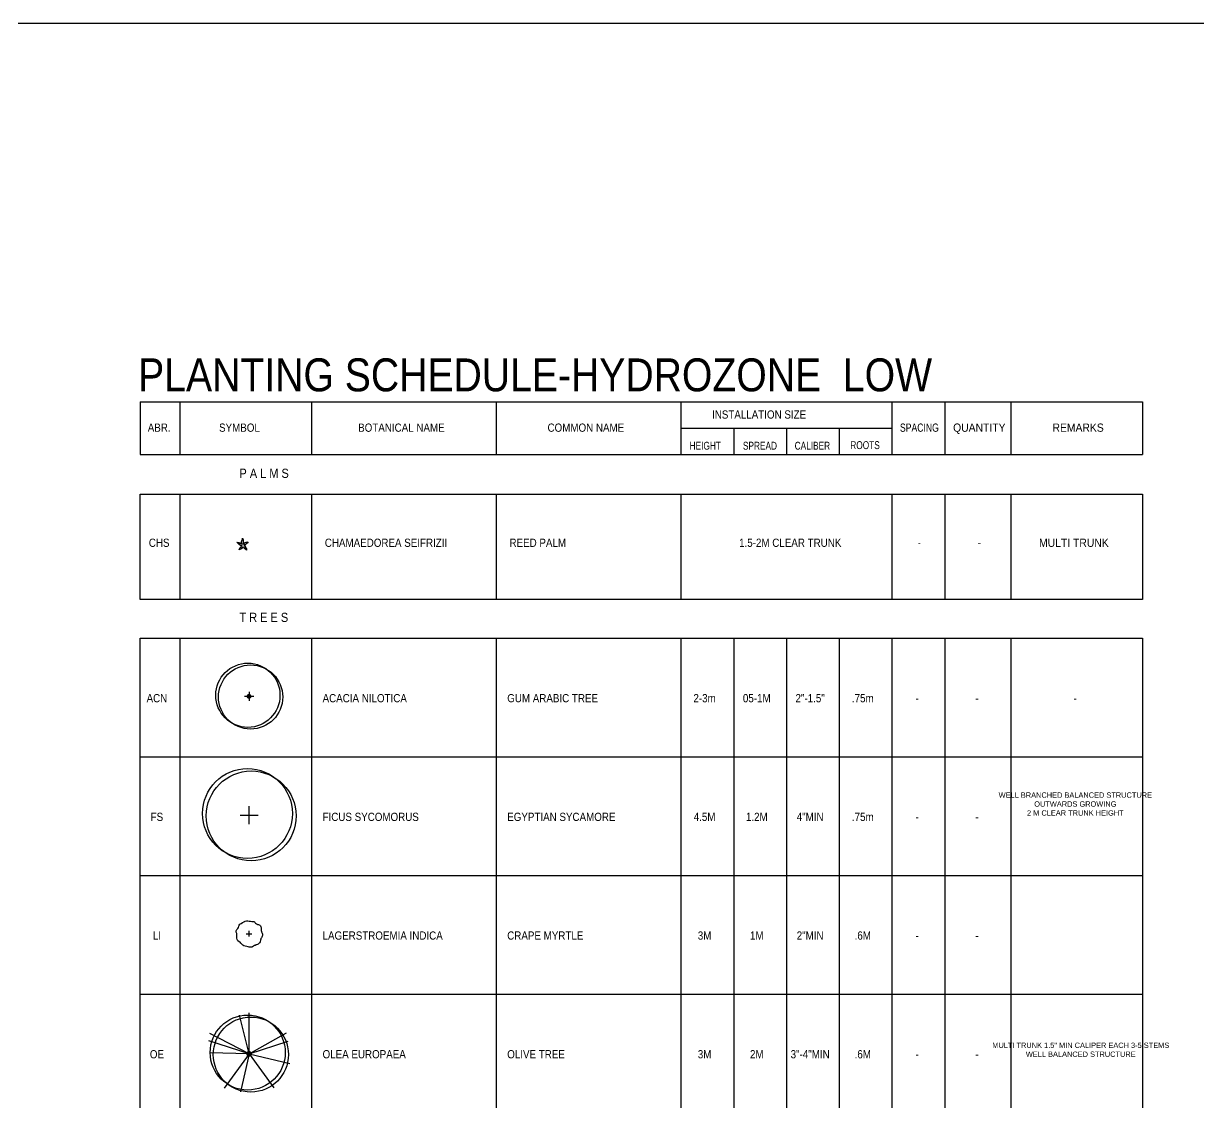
# Model space of a CAD drawing. Extents: x -2743 to -1606, y 314 to 679.
# Drawn here: x -2616 to -2527, y 596.8 to 678.6 of the extents above; entities that cross this region are included whole.
import ezdxf
from ezdxf.enums import TextEntityAlignment as Align

# ---------------------------------------------------------------- set-up
doc = ezdxf.new("R2010")
doc.units = 0
doc.header["$MEASUREMENT"] = 0
for name, color, linetype in [('L-ANNO-SCHD-TEXT', 109, 'Continuous'), ('L-PLNT-TAB', 1, 'Continuous'), ('L-PLNT-tree5m', 71, 'Continuous'), ('L-PLNT-tree7m', 71, 'Continuous'), ('L-PLNT-tree8m', 71, 'Continuous'), ('L-PLNT-txt', 54, 'Continuous'), ('LK-TREE-025M', 71, 'Continuous'), ('LK-TREE-035M', 123, 'Continuous'), ('LK-TREE-050M', 3, 'Continuous'), ('LK-TREE-TRNK', 32, 'Continuous')]:
    doc.layers.add(name, color=color, linetype=linetype)
doc.styles.add('PLNT-LEG', font='arial.ttf', dxfattribs={"width": 0.85})

# ---------------------------------------------------------------- blocks, each defined once
blk = doc.blocks.new('LAFX-TREE-SIMP-103')
for p, q in [((-0.1, 0), (0.1, 0)), ((0, -0.1), (0, 0.1))]:
    blk.add_line(p, q)
for centre in [(-0.018, 0.017), (0.024, -0.01)]:
    blk.add_circle(centre, 0.5)
blk = doc.blocks.new('LAFX-TREE-DCID-102')
for q in [(-0.153, 0.525), (-0.024, 0.554), (-0.56, 0.184), (-0.545, 0.28), (0.476, 0.289), (0.496, 0.179), (-0.55, 0.022), (-0.355, -0.446), (-0.137, -0.495), (0.306, -0.444), (0.52, -0.118)]:
    blk.add_line((-0.024, 0.01), q)
at = {"const_width": 0.0375}
blk.add_lwpolyline([(-0.043, 0.01, 1), (-0.005, 0.01, 1)], format="xyb", close=True, dxfattribs=at)
for centre in [(-0.042, 0.027), (0, 0)]:
    blk.add_circle(centre, 0.5)
blk = doc.blocks.new('TABLE HEAD')
at = {"layer": 'L-PLNT-TAB'}
for p, q in [((0, 4000), (0, 0)), ((0, 4000), (76000, 4000)), ((3000, 4000), (3000, 0)), ((13000, 4000), (13000, 0)), ((27000, 4000), (27000, 0)), ((41000, 4000), (41000, 0)), ((57000, 4000), (57000, 0)), ((57000, 4000), (57000, 0)), ((61000, 4000), (61000, 0)), ((66000, 4000), (66000, 0)), ((76000, 4000), (76000, 0)), ((41000, 2000), (57000, 2000)), ((45000, 2000), (45000, 0)), ((49000, 2000), (49000, 0)), ((49000, 2000), (49000, 0)), ((53000, 2000), (53000, 0)), ((53000, 2000), (53000, 0)), ((0, 0), (76000, 0))]:
    blk.add_line(p, q, dxfattribs=at)
at = {"style": 'PLNT-LEG', "width": 0.85}
blk.add_text('INSTALLATION SIZE', height=625, dxfattribs=at).set_placement((46924, 3038), align=Align.MIDDLE_CENTER)
at = {"style": 'PLNT-LEG'}
for s, height, width, p in [('ABR.', 625, 0.85, (1439, 1729)), ('SYMBOL', 625, 0.85, (7527, 1729)), ('BOTANICAL NAME', 625, 0.85, (19806, 1729)), ('COMMON NAME', 625, 0.85, (33792, 1729)), ('SPACING', 625, 0.75, (59078, 1729)), ('QUANTITY', 625, 0.9, (63622, 1729)), ('REMARKS', 625, 0.9, (71114, 1729)), ('HEIGHT', 600, 0.75, (42844, 370)), ('SPREAD', 600, 0.75, (46992, 370)), ('CALIBER', 600, 0.75, (50966, 370)), ('ROOTS', 600, 0.75, (54958, 415))]:
    blk.add_text(s, height=height, dxfattribs=dict(at, width=width)).set_placement(p, align=Align.CENTER)
blk = doc.blocks.new('PL-TAB')
at = {"style": 'PLNT-LEG'}
for tag, width, p in [('ABRV.', 0.85, (1.439, 0)), ('SYMBOL', 0.85, (7.527, 0)), ('HEIGHT', 0.85, (42.963, 0)), ('SPREAD', 0.85, (46.921, 0)), ('CALIBER', 0.85, (50.966, 0)), ('ROOTS', 0.85, (54.958, 0)), ('SPACING', 0.75, (59.078, 0)), ('QUANTITY', 0.9, (63.622, 0)), ('REMARKS', 0.9, (69.211, 0))]:
    blk.add_attdef(tag, text='', height=0.625, dxfattribs=dict(at, width=width)).set_placement(p, align=Align.CENTER)
at = {"style": 'PLNT-LEG', "width": 0.85}
for tag, p in [('BOTANICAL-NAME', (14, 0)), ('COMMON-NAME', (28, 0))]:
    blk.add_attdef(tag, p, '', height=0.625, dxfattribs=at)
blk = doc.blocks.new('LAFX-TREE-SIMP-003')
for p, q in [((0, 0.072), (0, -0.072)), ((0, 0.072), (0, -0.072)), ((0.072, 0), (-0.072, 0))]:
    blk.add_line(p, q)
at = {"const_width": 0.0375}
blk.add_lwpolyline([(-0.019, 0, 1), (0.019, 0, 1)], format="xyb", close=True, dxfattribs=at)
for centre in [(-0.018, 0.017), (0.024, -0.01)]:
    blk.add_circle(centre, 0.5)
blk = doc.blocks.new('LAFX-TREE-SIMP-104')
for p, q in [((-0.1, 0), (0.1, 0)), ((0, -0.1), (0, 0.1))]:
    blk.add_line(p, q)
blk.add_lwpolyline([(-0.187, 0.437, -0.210627), (-0.001, 0.464), (0.056, 0.456, 0.176694), (0.149, 0.448), (0.156, 0.449, -0.184129), (0.177, 0.444), (0.196, 0.431), (0.218, 0.413), (0.236, 0.389), (0.269, 0.361), (0.304, 0.345, 0.060838), (0.311, 0.342, -0.487078), (0.444, 0.165, 0.209474), (0.457, 0.08, 0.093092), (0.461, 0.069), (0.485, 0.023), (0.493, -0.011, -0.051387), (0.494, -0.018), (0.495, -0.055, -0.083701), (0.493, -0.065), (0.486, -0.089), (0.471, -0.126), (0.455, -0.157), (0.436, -0.182, 0.120361), (0.43, -0.195), (0.422, -0.242), (0.413, -0.289), (0.403, -0.317, -0.149644), (0.393, -0.331), (0.368, -0.35), (0.34, -0.382), (0.306, -0.401), (0.271, -0.407, 0.058502), (0.265, -0.41), (0.222, -0.429), (0.195, -0.438), (0.165, -0.457), (0.133, -0.48, -0.168649), (0.018, -0.493, -0.115646), (0.004, -0.491), (-0.028, -0.479), (-0.081, -0.469), (-0.145, -0.46), (-0.187, -0.446), (-0.228, -0.42), (-0.266, -0.384), (-0.307, -0.342), (-0.332, -0.316), (-0.364, -0.296, -0.310355), (-0.453, -0.108, 0.160075), (-0.455, 0.002, -0.363749), (-0.418, 0.189, 0.22311), (-0.377, 0.28), (-0.368, 0.314, -0.190713), (-0.293, 0.373, 0.085466), (-0.284, 0.377), (-0.239, 0.412), (-0.18, 0.441)], format="xyb")
blk = doc.blocks.new('LAFX-TREE-PALM-001')
at = {"layer": 'LK-TREE-025M'}
for p, q in [((-0.41, 0.17), (-0.53, 0.27)), ((-0.53, 0.27), (-0.34, 0.24)), ((-0.34, 0.11), (-0.41, 0.17)), ((-0.34, 0.24), (-0.29, 0.22)), ((-0.32, 0.08), (-0.27, 0.1)), ((-0.29, 0.05), (-0.32, 0.08)), ((-0.26, 0.18), (-0.26, 0.22)), ((-0.24, 0.01), (-0.2, 0.06)), ((-0.17, 0.19), (-0.18, 0.17)), ((-0.16, 0.15), (-0.14, 0.17)), ((-0.13, 0.22), (-0.12, 0.27)), ((-0.05, 0.09), (-0.13, 0.22)), ((-0.11, 0.32), (-0.06, 0.47)), ((-0.07, 0.22), (-0.11, 0.32)), ((-0.05, 0.53), (-0.03, 0.63)), ((-0.03, 0.45), (-0.05, 0.53)), ((0.02, 0.09), (0.07, 0.17)), ((0.07, 0.17), (0.09, 0.19)), ((0.08, 0.11), (0.12, 0.2)), ((0.12, 0.2), (0.22, 0.26)), ((0.22, 0.2), (0.27, 0.28)), ((0.27, 0.28), (0.39, 0.29)), ((0.39, 0.29), (0.46, 0.31)), ((-0.33, -0.38), (-0.27, -0.24)), ((-0.27, -0.24), (-0.21, -0.21)), ((-0.24, -0.19), (-0.18, -0.14)), ((-0.18, -0.14), (-0.13, -0.11)), ((-0.17, -0.11), (-0.1, -0.02)), ((-0.08, -0.24), (-0.09, -0.18)), ((0.05, -0.18), (0, -0.11)), ((0.08, -0.2), (0.06, -0.15)), ((0.15, -0.28), (0.08, -0.2)), ((0.19, -0.29), (0.15, -0.19)), ((0.31, -0.4), (0.19, -0.29))]:
    blk.add_line(p, q, dxfattribs=at)
at = {"layer": 'LK-TREE-035M'}
for p, q in [((-0.27, 0.1), (-0.34, 0.11)), ((-0.29, 0.22), (-0.26, 0.18)), ((-0.2, 0.06), (-0.29, 0.05)), ((-0.26, 0.22), (-0.18, 0.17)), ((-0.2, 0), (-0.24, 0.01)), ((-0.06, 0.47), (-0.03, 0.45)), ((-0.03, 0.63), (0.01, 0.5)), ((0.01, 0.5), (0.03, 0.39)), ((0.12, 0.04), (0.16, 0.01)), ((0.19, 0.04), (0.12, 0.04)), ((0.22, 0.06), (0.19, 0.04)), ((0.22, 0.26), (0.22, 0.2)), ((0.32, 0.16), (0.24, 0.15)), ((0.24, 0.15), (0.28, 0.12)), ((0.46, 0.31), (0.36, 0.19)), ((-0.19, -0.32), (-0.33, -0.38)), ((-0.21, -0.21), (-0.24, -0.19)), ((-0.13, -0.11), (-0.17, -0.11)), ((-0.09, -0.18), (-0.1, -0.26)), ((0.1, -0.01), (0.14, -0.03)), ((0.21, -0.08), (0.15, -0.09)), ((0.15, -0.09), (0.22, -0.12)), ((0.15, -0.19), (0.15, -0.28)), ((0.22, -0.12), (0.28, -0.22)), ((0.23, -0.21), (0.3, -0.26)), ((0.28, -0.22), (0.23, -0.21)), ((0.31, -0.33), (0.31, -0.4))]:
    blk.add_line(p, q, dxfattribs=at)
at = {"layer": 'LK-TREE-050M'}
for p, q in [((-0.16, 0.15), (-0.17, 0.19)), ((-0.14, 0.17), (-0.1, 0.13)), ((-0.12, 0.27), (-0.07, 0.22)), ((-0.1, 0.13), (-0.06, 0.09)), ((0.05, 0.21), (0.02, 0.09)), ((0.03, 0.39), (0.05, 0.21)), ((0.09, 0.19), (0.08, 0.11)), ((0.16, 0.01), (0.1, -0.01)), ((0.28, 0.12), (0.22, 0.06)), ((0.36, 0.19), (0.32, 0.16)), ((-0.1, -0.02), (-0.2, 0)), ((-0.1, -0.26), (-0.19, -0.32)), ((0, -0.11), (-0.08, -0.24)), ((0.06, -0.15), (0.05, -0.18)), ((0.14, -0.03), (0.21, -0.08)), ((0.3, -0.26), (0.31, -0.32))]:
    blk.add_line(p, q, dxfattribs=at)
at = {"layer": 'LK-TREE-TRNK', "const_width": 0.0375}
blk.add_lwpolyline([(-0.02, 0, 1), (0.02, 0, 1)], format="xyb", close=True, dxfattribs=at)

msp = doc.modelspace()

# ---------------------------------------------------------------- linework, layer by layer
msp.add_lwpolyline([(-2009.542, 678.626), (-2742.628, 678.626), (-2742.628, 313.667), (-2009.542, 313.667)], close=True)
at = {"layer": 'L-PLNT-TAB'}
for p, q in [((-2604.192, 632.01), (-2604.192, 605.01)), ((-2594.192, 632.01), (-2594.192, 605.01)), ((-2580.192, 632.01), (-2580.192, 605.01)), ((-2566.192, 632.01), (-2566.192, 605.01)), ((-2562.192, 632.01), (-2562.192, 605.01)), ((-2558.192, 632.01), (-2558.192, 605.01)), ((-2554.192, 632.01), (-2554.192, 605.01)), ((-2550.192, 632.01), (-2550.192, 605.01)), ((-2546.192, 632.01), (-2546.192, 605.01)), ((-2541.192, 632.01), (-2541.192, 605.01)), ((-2531.192, 632.01), (-2531.192, 605.01))]:
    msp.add_line(p, q, dxfattribs=at)
for points in [[(-2607.192, 642.936), (-2531.192, 642.936), (-2531.192, 634.936)], [(-2607.192, 634.936), (-2607.192, 642.936)], [(-2604.192, 642.936), (-2604.192, 634.936)], [(-2594.192, 642.936), (-2594.192, 634.936)], [(-2580.192, 642.936), (-2580.192, 634.936)], [(-2566.192, 642.936), (-2566.192, 634.936)], [(-2550.192, 642.936), (-2550.192, 634.936)], [(-2546.192, 642.936), (-2546.192, 634.936)], [(-2541.192, 642.936), (-2541.192, 634.936)], [(-2531.192, 634.936), (-2607.192, 634.936)], [(-2607.192, 632.01), (-2531.192, 632.01)], [(-2607.192, 605.01), (-2607.192, 632.01)], [(-2607.192, 623.01), (-2531.192, 623.01)], [(-2607.192, 614.01), (-2531.192, 614.01)], [(-2607.192, 596.01), (-2607.192, 605.01), (-2531.192, 605.01), (-2531.192, 596.01)], [(-2604.192, 605.01), (-2604.192, 596.01)], [(-2594.192, 605.01), (-2594.192, 596.01)], [(-2580.192, 605.01), (-2580.192, 596.01)], [(-2566.192, 605.01), (-2566.192, 596.01)], [(-2562.192, 605.01), (-2562.192, 596.01)], [(-2558.192, 605.01), (-2558.192, 596.01)], [(-2554.192, 605.01), (-2554.192, 596.01)], [(-2550.192, 605.01), (-2550.192, 596.01)], [(-2546.192, 605.01), (-2546.192, 596.01)], [(-2541.192, 605.01), (-2541.192, 596.01)]]:
    msp.add_lwpolyline(points, dxfattribs=at)

# ---------------------------------------------------------------- block references
at = {"layer": 'L-ANNO-SCHD-TEXT', "xscale": 0.8845592301660457, "yscale": 0.8845592301660457, "zscale": 0.8845592301660457}
msp.add_blockref('LAFX-TREE-PALM-001', (-2599.403, 639.044), dxfattribs=at)
at = {"layer": 'L-PLNT-tree5m', "xscale": 2.061373023629457, "yscale": 2.061373023629457, "zscale": 2.061373023629457}
msp.add_blockref('LAFX-TREE-SIMP-104', (-2598.938, 609.601), dxfattribs=at)
at = {"layer": 'L-PLNT-tree7m'}
for name, p, xscale, yscale, zscale in [('LAFX-TREE-SIMP-003', (-2598.938, 627.601), 4.866806017574257, 4.866806017574257, 4.866806017574257), ('LAFX-TREE-DCID-102', (-2598.801, 600.436), 5.690111923379789, 5.690111923379789, 5.690111923379789)]:
    msp.add_blockref(name, p, dxfattribs=dict(at, xscale=xscale, yscale=yscale, zscale=zscale))
at = {"layer": 'L-PLNT-tree8m', "xscale": 6.81352842460396, "yscale": 6.81352842460396, "zscale": 6.81352842460396}
msp.add_blockref('LAFX-TREE-SIMP-103', (-2598.938, 618.601), dxfattribs=at)
at = {"layer": 'L-PLNT-txt', "xscale": 0.001000000047497451, "yscale": 0.001000000047497451, "zscale": 0.001000000047497451}
msp.add_blockref('TABLE HEAD', (-2607.192, 645.936), dxfattribs=at)
at = {"layer": 'L-PLNT-txt'}
ref = msp.add_blockref('PL-TAB', (-2607.192, 638.936), dxfattribs=at)
ref.add_attrib('REMARKS', 'MULTI TRUNK', dxfattribs={"layer": '0', "height": 0.625, "rotation": 360, "style": 'PLNT-LEG', "width": 0.9}).set_placement((-2536.4, 638.936), align=Align.CENTER)
ref.add_attrib('QUANTITY', '-', dxfattribs={"layer": '0', "height": 0.625, "rotation": 360, "style": 'PLNT-LEG', "width": 0.9}).set_placement((-2543.57, 638.936), align=Align.CENTER)
ref.add_attrib('SPACING', '-', dxfattribs={"layer": '0', "height": 0.625, "rotation": 360, "style": 'PLNT-LEG', "width": 0.75}).set_placement((-2548.114, 638.936), align=Align.CENTER)
ref.add_attrib('HEIGHT', '1.5-2M CLEAR TRUNK', dxfattribs={"layer": '0', "height": 0.625, "rotation": 360, "style": 'PLNT-LEG', "width": 0.85}).set_placement((-2557.907, 638.936), align=Align.CENTER)
ref.add_attrib('COMMON-NAME', 'REED PALM', (-2579.192, 638.936), dxfattribs={"layer": '0', "height": 0.625, "rotation": 360, "style": 'PLNT-LEG', "width": 0.85})
ref.add_attrib('BOTANICAL-NAME', 'CHAMAEDOREA SEIFRIZII', (-2593.192, 638.936), dxfattribs={"layer": '0', "height": 0.625, "rotation": 360, "style": 'PLNT-LEG', "width": 0.85})
ref.add_attrib('ABRV.', 'CHS', dxfattribs={"layer": '0', "height": 0.625, "rotation": 360, "style": 'PLNT-LEG', "width": 0.85}).set_placement((-2605.753, 638.936), align=Align.CENTER)
ref = msp.add_blockref('PL-TAB', (-2607.363, 627.15), dxfattribs=at)
ref.add_attrib('REMARKS', '-', dxfattribs={"layer": '0', "height": 0.625, "rotation": 360, "style": 'PLNT-LEG', "width": 0.9}).set_placement((-2536.302, 627.15), align=Align.CENTER)
ref.add_attrib('QUANTITY', '-', dxfattribs={"layer": '0', "height": 0.625, "rotation": 360, "style": 'PLNT-LEG', "width": 0.9}).set_placement((-2543.741, 627.15), align=Align.CENTER)
ref.add_attrib('SPACING', '-', dxfattribs={"layer": '0', "height": 0.625, "rotation": 360, "style": 'PLNT-LEG', "width": 0.75}).set_placement((-2548.285, 627.15), align=Align.CENTER)
ref.add_attrib('ROOTS', '.75m', dxfattribs={"layer": '0', "height": 0.625, "rotation": 360, "style": 'PLNT-LEG', "width": 0.85}).set_placement((-2552.405, 627.15), align=Align.CENTER)
ref.add_attrib('CALIBER', '2"-1.5"', dxfattribs={"layer": '0', "height": 0.625, "rotation": 360, "style": 'PLNT-LEG', "width": 0.85}).set_placement((-2556.397, 627.15), align=Align.CENTER)
ref.add_attrib('SPREAD', '05-1M', dxfattribs={"layer": '0', "height": 0.625, "rotation": 360, "style": 'PLNT-LEG', "width": 0.85}).set_placement((-2560.442, 627.15), align=Align.CENTER)
ref.add_attrib('HEIGHT', '2-3m', dxfattribs={"layer": '0', "height": 0.625, "rotation": 360, "style": 'PLNT-LEG', "width": 0.85}).set_placement((-2564.4, 627.15), align=Align.CENTER)
ref.add_attrib('COMMON-NAME', 'GUM ARABIC TREE ', (-2579.363, 627.15), dxfattribs={"layer": '0', "height": 0.625, "rotation": 360, "style": 'PLNT-LEG', "width": 0.85})
ref.add_attrib('BOTANICAL-NAME', 'ACACIA NILOTICA', (-2593.363, 627.15), dxfattribs={"layer": '0', "height": 0.625, "rotation": 360, "style": 'PLNT-LEG', "width": 0.85})
ref.add_attrib('ABRV.', 'ACN', dxfattribs={"layer": '0', "height": 0.625, "rotation": 360, "style": 'PLNT-LEG', "width": 0.85}).set_placement((-2605.924, 627.15), align=Align.CENTER)
ref = msp.add_blockref('PL-TAB', (-2607.363, 618.15), dxfattribs=at)
ref.add_attrib('QUANTITY', '-', dxfattribs={"layer": '0', "height": 0.625, "rotation": 360, "style": 'PLNT-LEG', "width": 0.9}).set_placement((-2543.741, 618.15), align=Align.CENTER)
ref.add_attrib('SPACING', '-', dxfattribs={"layer": '0', "height": 0.625, "rotation": 360, "style": 'PLNT-LEG', "width": 0.75}).set_placement((-2548.285, 618.15), align=Align.CENTER)
ref.add_attrib('ROOTS', '.75m', dxfattribs={"layer": '0', "height": 0.625, "rotation": 360, "style": 'PLNT-LEG', "width": 0.85}).set_placement((-2552.405, 618.15), align=Align.CENTER)
ref.add_attrib('CALIBER', '4"MIN', dxfattribs={"layer": '0', "height": 0.625, "rotation": 360, "style": 'PLNT-LEG', "width": 0.85}).set_placement((-2556.397, 618.15), align=Align.CENTER)
ref.add_attrib('SPREAD', '1.2M', dxfattribs={"layer": '0', "height": 0.625, "rotation": 360, "style": 'PLNT-LEG', "width": 0.85}).set_placement((-2560.442, 618.15), align=Align.CENTER)
ref.add_attrib('HEIGHT', '4.5M', dxfattribs={"layer": '0', "height": 0.625, "rotation": 360, "style": 'PLNT-LEG', "width": 0.85}).set_placement((-2564.4, 618.15), align=Align.CENTER)
ref.add_attrib('COMMON-NAME', 'EGYPTIAN SYCAMORE', (-2579.363, 618.15), dxfattribs={"layer": '0', "height": 0.625, "rotation": 360, "style": 'PLNT-LEG', "width": 0.85})
ref.add_attrib('BOTANICAL-NAME', 'FICUS SYCOMORUS', (-2593.363, 618.15), dxfattribs={"layer": '0', "height": 0.625, "rotation": 360, "style": 'PLNT-LEG', "width": 0.85})
ref.add_attrib('ABRV.', 'FS', dxfattribs={"layer": '0', "height": 0.625, "rotation": 360, "style": 'PLNT-LEG', "width": 0.85}).set_placement((-2605.924, 618.15), align=Align.CENTER)
ref = msp.add_blockref('PL-TAB', (-2607.363, 609.15), dxfattribs=at)
ref.add_attrib('QUANTITY', '-', dxfattribs={"layer": '0', "height": 0.625, "rotation": 360, "style": 'PLNT-LEG', "width": 0.9}).set_placement((-2543.741, 609.15), align=Align.CENTER)
ref.add_attrib('SPACING', '-', dxfattribs={"layer": '0', "height": 0.625, "rotation": 360, "style": 'PLNT-LEG', "width": 0.75}).set_placement((-2548.285, 609.15), align=Align.CENTER)
ref.add_attrib('ROOTS', '.6M', dxfattribs={"layer": '0', "height": 0.625, "rotation": 360, "style": 'PLNT-LEG', "width": 0.85}).set_placement((-2552.405, 609.15), align=Align.CENTER)
ref.add_attrib('CALIBER', '2"MIN', dxfattribs={"layer": '0', "height": 0.625, "rotation": 360, "style": 'PLNT-LEG', "width": 0.85}).set_placement((-2556.397, 609.15), align=Align.CENTER)
ref.add_attrib('SPREAD', '1M', dxfattribs={"layer": '0', "height": 0.625, "rotation": 360, "style": 'PLNT-LEG', "width": 0.85}).set_placement((-2560.442, 609.15), align=Align.CENTER)
ref.add_attrib('HEIGHT', '3M', dxfattribs={"layer": '0', "height": 0.625, "rotation": 360, "style": 'PLNT-LEG', "width": 0.85}).set_placement((-2564.4, 609.15), align=Align.CENTER)
ref.add_attrib('COMMON-NAME', 'CRAPE MYRTLE', (-2579.363, 609.15), dxfattribs={"layer": '0', "height": 0.625, "rotation": 360, "style": 'PLNT-LEG', "width": 0.85})
ref.add_attrib('BOTANICAL-NAME', 'LAGERSTROEMIA INDICA', (-2593.363, 609.15), dxfattribs={"layer": '0', "height": 0.625, "rotation": 360, "style": 'PLNT-LEG', "width": 0.85})
ref.add_attrib('ABRV.', 'LI', dxfattribs={"layer": '0', "height": 0.625, "rotation": 360, "style": 'PLNT-LEG', "width": 0.85}).set_placement((-2605.924, 609.15), align=Align.CENTER)
ref = msp.add_blockref('PL-TAB', (-2607.363, 600.15), dxfattribs=at)
ref.add_attrib('QUANTITY', '-', dxfattribs={"layer": '0', "height": 0.625, "rotation": 360, "style": 'PLNT-LEG', "width": 0.9}).set_placement((-2543.741, 600.15), align=Align.CENTER)
ref.add_attrib('SPACING', '-', dxfattribs={"layer": '0', "height": 0.625, "rotation": 360, "style": 'PLNT-LEG', "width": 0.75}).set_placement((-2548.285, 600.15), align=Align.CENTER)
ref.add_attrib('ROOTS', '.6M', dxfattribs={"layer": '0', "height": 0.625, "rotation": 360, "style": 'PLNT-LEG', "width": 0.85}).set_placement((-2552.405, 600.15), align=Align.CENTER)
ref.add_attrib('CALIBER', '3"-4"MIN', dxfattribs={"layer": '0', "height": 0.625, "rotation": 360, "style": 'PLNT-LEG', "width": 0.85}).set_placement((-2556.397, 600.15), align=Align.CENTER)
ref.add_attrib('SPREAD', '2M', dxfattribs={"layer": '0', "height": 0.625, "rotation": 360, "style": 'PLNT-LEG', "width": 0.85}).set_placement((-2560.442, 600.15), align=Align.CENTER)
ref.add_attrib('HEIGHT', '3M', dxfattribs={"layer": '0', "height": 0.625, "rotation": 360, "style": 'PLNT-LEG', "width": 0.85}).set_placement((-2564.4, 600.15), align=Align.CENTER)
ref.add_attrib('COMMON-NAME', 'OLIVE TREE', (-2579.363, 600.15), dxfattribs={"layer": '0', "height": 0.625, "rotation": 360, "style": 'PLNT-LEG', "width": 0.85})
ref.add_attrib('BOTANICAL-NAME', 'OLEA EUROPAEA', (-2593.363, 600.15), dxfattribs={"layer": '0', "height": 0.625, "rotation": 360, "style": 'PLNT-LEG', "width": 0.85})
ref.add_attrib('ABRV.', 'OE', dxfattribs={"layer": '0', "height": 0.625, "rotation": 360, "style": 'PLNT-LEG', "width": 0.85}).set_placement((-2605.924, 600.15), align=Align.CENTER)

# ---------------------------------------------------------------- texts
at = {"layer": 'L-PLNT-txt', "style": 'PLNT-LEG', "width": 0.85}
for s, height, p in [(' PLANTING SCHEDULE-HYDROZONE  LOW ', 2.5, (-2608.174, 650.73)), ('P A L M S', 0.7, (-2599.665, 644.167)), ('T R E E S', 0.7, (-2599.665, 633.241))]:
    msp.add_text(s, height=height, rotation=360, dxfattribs=at).set_placement(p)
at = {"layer": 'L-PLNT-txt', "char_height": 0.40642, "width": 13.70986, "attachment_point": 2}
for s, insert in [('WELL BRANCHED BALANCED STRUCTURE^JOUTWARDS GROWING^J2 M CLEAR TRUNK HEIGHT', (-2536.289, 620.317)), ('MULTI TRUNK 1.5" MIN CALIPER EACH 3-5 STEMS^JWELL BALANCED STRUCTURE', (-2535.878, 601.342))]:
    msp.add_mtext(s, dxfattribs=dict(at, insert=insert))

doc.saveas('drawing.dxf')
